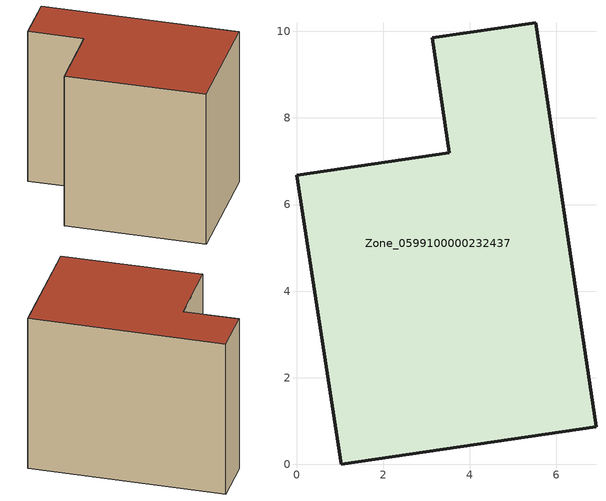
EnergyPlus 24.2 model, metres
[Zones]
Zone_0599100000232437
 floor ground (C_G): 5.53,10.2 6.92,0.87 1.03,0 0,6.68 3.53,7.2 3.14,9.85 z0
 wall outside (C_F): 1.03,0 6.92,0.87 5.53,10.2 3.14,9.85 3.53,7.2 0,6.68 1.03,0 z0:7.96
 roof outside (C_R): 6.92,0.87 5.53,10.2 3.14,9.85 3.53,7.2 0,6.68 1.03,0 z7.96
[BUILDING]
Pand.0599100000232437: North Axis=0; Terrain=City; Loads Convergence Tolerance Value=0.04; Temperature Convergence Tolerance Value=0.4; Solar Distribution=FullExterior; Maximum Number of Warmup Days=25; Minimum Number of Warmup Days=1
[Site:Location]
Rotterdam.The.Hague.AP_ZH_NLD Design_Conditions: Latitude=51.96; Longitude=4.45; Time Zone=1; Elevation=-4.5
[SITE:GROUNDTEMPERATURE:BUILDINGSURFACE]
18, 18, 18, 18, 18, 18, 18, 18, 18, 18, 18, 18
[MATERIAL] Thermal Absorptance=0.9; Solar Absorptance=0.7; Visible Absorptance=0.7
Name | Roughness | Thickness | Conductivity | Density | Specific Heat
G.TI.1946 | MediumSmooth | 0.15 | 1 | 540 | 1210
F.TI.1946 | Rough | 0.3 | 0.857143 | 1920 | 840
R.TI.1946 | MediumRough | 0.2 | 0.1 | 1500 | 1000
[CONSTRUCTION]
C_G: G.TI.1946
C_F: F.TI.1946
C_R: R.TI.1946
[ZONE]
Zone_0599100000232437: Type=1; Multiplier=1; Ceiling Height=Autocalculate; Volume=Autocalculate; Floor Area=autocalculate; Part of Total Floor Area=Yes
[ZONEINFILTRATION:DESIGNFLOWRATE]
Infil_Zone_0599100000232437: Zone or ZoneList or Space or SpaceList=Zone_0599100000232437; Schedule=AlwaysOn; Design Flow Rate Calculation Method=Flow/Area; Flow Rate per Floor Area=0.003; Constant Term Coefficient=1; Temperature Term Coefficient=0; Velocity Term Coefficient=0; Velocity Squared Term Coefficient=0
[HVACTEMPLATE:ZONE:IDEALLOADSAIRSYSTEM]
Zone_0599100000232437: Maximum Heating Supply Air Temperature=50; Minimum Cooling Supply Air Temperature=13; Maximum Heating Supply Air Humidity Ratio=0.0156; Minimum Cooling Supply Air Humidity Ratio=0.0077; Heating Limit=NoLimit; Cooling Limit=NoLimit; Dehumidification Control Type=ConstantSensibleHeatRatio; Cooling Sensible Heat Ratio=0.7; Dehumidification Setpoint=60; Humidification Control Type=None; Humidification Setpoint=30; Outdoor Air Method=None; Outdoor Air Flow Rate per Person=0.00944; Outdoor Air Flow Rate per Zone Floor Area=0; Outdoor Air Flow Rate per Zone=0; Demand Controlled Ventilation Type=None; Outdoor Air Economizer Type=NoEconomizer; Heat Recovery Type=None; Sensible Heat Recovery Effectiveness=0.7; Latent Heat Recovery Effectiveness=0.65
[ZONECONTROL:THERMOSTAT]
ThermostatControl_Zone_0599100000232437: Zone or ZoneList=Zone_0599100000232437; Control Type Schedule=DualSetpointControlType; Control 1=Thermostat_Zone_0599100000232437; Temperature Difference Between Cutout And Setpoint=0
[THERMOSTATSETPOINT:DUALSETPOINT]
Thermostat_Zone_0599100000232437: Heating Setpoint Temperature Schedule=HeatingSetpoint_Zone_0599100000232437; Cooling Setpoint Temperature Schedule=CoolingSetpoint_Zone_0599100000232437
[SCHEDULE:COMPACT]
HeatingSetpoint_Zone_0599100000232437: Through: 12/31, For: AllDays, Until: 24:00, 21
CoolingSetpoint_Zone_0599100000232437: Through: 12/31, For: AllDays, Until: 24:00, 24
DualSetpointControlType: Through: 12/31, For: AllDays, Until: 24:00, 4
AlwaysOn: Through: 12/31, For: AllDays, Until: 24:00, 1
